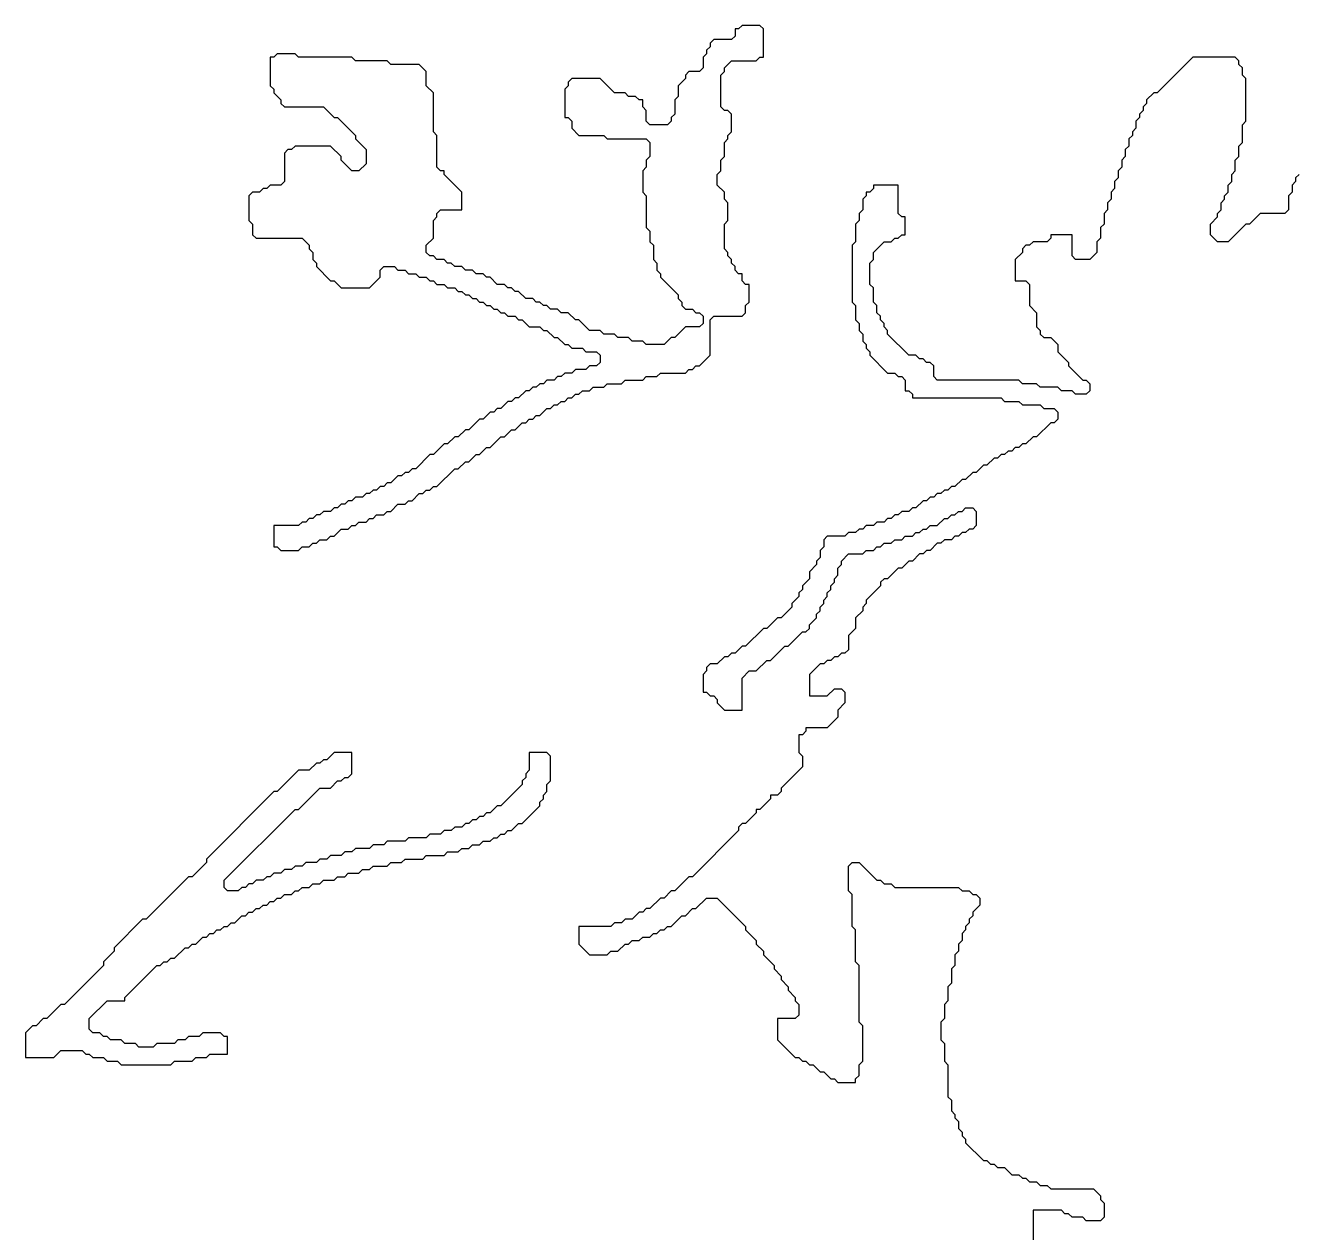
# Model space of a CAD drawing. Header units: metres. Extents: x 0 to 100, y 0 to 127.
# Drawn here: x 74.92 to 83.88, y 12.39 to 20.9 of the extents above; entities that cross this region are included whole.
import ezdxf

# ---------------------------------------------------------------- set-up
doc = ezdxf.new("R2010")
doc.units = ezdxf.units.M

msp = doc.modelspace()

# ---------------------------------------------------------------- linework, layer by layer
for points in [[(79.975, 20.9), (79.95, 20.875), (79.925, 20.875), (79.925, 20.825), (79.9, 20.8), (79.775, 20.8), (79.75, 20.775), (79.75, 20.75), (79.725, 20.725), (79.725, 20.7), (79.7, 20.675), (79.7, 20.6), (79.675, 20.575), (79.6, 20.575), (79.575, 20.55), (79.575, 20.525), (79.525, 20.475), (79.525, 20.4), (79.5, 20.375), (79.5, 20.275), (79.475, 20.25), (79.475, 20.225), (79.45, 20.2), (79.325, 20.2), (79.3, 20.225), (79.3, 20.3), (79.275, 20.325), (79.275, 20.375), (79.25, 20.375), (79.225, 20.4), (79.175, 20.4), (79.15, 20.425), (79.075, 20.425), (78.975, 20.525), (78.775, 20.525), (78.75, 20.5), (78.75, 20.475), (78.725, 20.45), (78.725, 20.25), (78.75, 20.25), (78.775, 20.225), (78.775, 20.175), (78.825, 20.125), (79, 20.125), (79.025, 20.1), (79.3, 20.1), (79.325, 20.075), (79.325, 19.975), (79.3, 19.95), (79.3, 19.9), (79.275, 19.875), (79.275, 19.725), (79.3, 19.7), (79.3, 19.475), (79.325, 19.45), (79.325, 19.375), (79.35, 19.35), (79.35, 19.25), (79.375, 19.225), (79.375, 19.175), (79.4, 19.15), (79.4, 19.125), (79.525, 19), (79.525, 18.975), (79.55, 18.95), (79.55, 18.925), (79.575, 18.9), (79.625, 18.9), (79.65, 18.875), (79.675, 18.875), (79.7, 18.85), (79.7, 18.8), (79.675, 18.775), (79.575, 18.775), (79.5, 18.7), (79.475, 18.7), (79.425, 18.65), (79.3, 18.65), (79.275, 18.675), (79.2, 18.675), (79.175, 18.7), (79.1, 18.7), (79.075, 18.725), (79, 18.725), (78.975, 18.75), (78.9, 18.75), (78.825, 18.825), (78.8, 18.825), (78.75, 18.875), (78.7, 18.875), (78.675, 18.9), (78.625, 18.9), (78.6, 18.925), (78.575, 18.925), (78.55, 18.95), (78.525, 18.95), (78.5, 18.975), (78.45, 18.975), (78.4, 19.025), (78.375, 19.025), (78.35, 19.05), (78.325, 19.05), (78.3, 19.075), (78.25, 19.075), (78.2, 19.125), (78.175, 19.125), (78.15, 19.15), (78.1, 19.15), (78.075, 19.175), (78.025, 19.175), (78, 19.2), (77.95, 19.2), (77.925, 19.225), (77.9, 19.225), (77.875, 19.25), (77.825, 19.25), (77.8, 19.275), (77.775, 19.275), (77.75, 19.3), (77.75, 19.35), (77.8, 19.4), (77.8, 19.525), (77.825, 19.55), (77.825, 19.575), (77.85, 19.6), (78, 19.6), (78, 19.725), (77.875, 19.85), (77.875, 19.875), (77.85, 19.875), (77.825, 19.9), (77.825, 20.125), (77.8, 20.15), (77.8, 20.425), (77.75, 20.475), (77.75, 20.575), (77.7, 20.625), (77.5, 20.625), (77.475, 20.65), (77.25, 20.65), (77.225, 20.675), (76.85, 20.675), (76.825, 20.7), (76.7, 20.7), (76.675, 20.675), (76.65, 20.675), (76.65, 20.475), (76.675, 20.45), (76.675, 20.425), (76.725, 20.375), (76.725, 20.35), (76.75, 20.325), (77.025, 20.325), (77.1, 20.25), (77.125, 20.25), (77.25, 20.125), (77.25, 20.1), (77.325, 20.025), (77.325, 19.925), (77.275, 19.875), (77.225, 19.875), (77.15, 19.95), (77.15, 19.975), (77.075, 20.05), (76.825, 20.05), (76.8, 20.025), (76.775, 20.025), (76.75, 20), (76.75, 19.8), (76.725, 19.775), (76.65, 19.775), (76.625, 19.75), (76.6, 19.75), (76.575, 19.725), (76.525, 19.725), (76.5, 19.7), (76.5, 19.525), (76.525, 19.5), (76.525, 19.425), (76.55, 19.4), (76.875, 19.4), (76.925, 19.35), (76.925, 19.325), (76.95, 19.3), (76.95, 19.25), (76.975, 19.225), (76.975, 19.2), (77.075, 19.1), (77.1, 19.1), (77.15, 19.05), (77.35, 19.05), (77.425, 19.125), (77.425, 19.175), (77.45, 19.2), (77.525, 19.2), (77.55, 19.175), (77.6, 19.175), (77.625, 19.15), (77.675, 19.15), (77.7, 19.125), (77.75, 19.125), (77.775, 19.1), (77.8, 19.1), (77.825, 19.075), (77.875, 19.075), (77.9, 19.05), (77.95, 19.05), (77.975, 19.025), (78, 19.025), (78.025, 19), (78.05, 19), (78.075, 18.975), (78.1, 18.975), (78.125, 18.95), (78.15, 18.95), (78.175, 18.925), (78.2, 18.925), (78.225, 18.9), (78.25, 18.9), (78.275, 18.875), (78.3, 18.875), (78.325, 18.85), (78.375, 18.85), (78.4, 18.825), (78.425, 18.825), (78.475, 18.775), (78.55, 18.775), (78.575, 18.75), (78.6, 18.75), (78.65, 18.7), (78.675, 18.7), (78.725, 18.65), (78.75, 18.65), (78.775, 18.625), (78.85, 18.625), (78.875, 18.6), (78.95, 18.6), (78.975, 18.575), (78.975, 18.525), (78.95, 18.5), (78.9, 18.5), (78.875, 18.475), (78.8, 18.475), (78.775, 18.45), (78.725, 18.45), (78.7, 18.425), (78.675, 18.425), (78.65, 18.4), (78.6, 18.4), (78.575, 18.375), (78.55, 18.375), (78.525, 18.35), (78.5, 18.35), (78.475, 18.325), (78.45, 18.325), (78.4, 18.275), (78.375, 18.275), (78.35, 18.25), (78.325, 18.25), (78.275, 18.2), (78.25, 18.2), (78.225, 18.175), (78.2, 18.175), (78.15, 18.125), (78.125, 18.125), (78.05, 18.05), (78.025, 18.05), (77.975, 18), (77.95, 18), (77.9, 17.95), (77.875, 17.95), (77.8, 17.875), (77.775, 17.875), (77.675, 17.775), (77.65, 17.775), (77.625, 17.75), (77.6, 17.75), (77.575, 17.725), (77.55, 17.725), (77.5, 17.675), (77.475, 17.675), (77.45, 17.65), (77.425, 17.65), (77.4, 17.625), (77.375, 17.625), (77.35, 17.6), (77.325, 17.6), (77.3, 17.575), (77.25, 17.575), (77.225, 17.55), (77.2, 17.55), (77.175, 17.525), (77.15, 17.525), (77.125, 17.5), (77.1, 17.5), (77.075, 17.475), (77.025, 17.475), (77, 17.45), (76.975, 17.45), (76.95, 17.425), (76.925, 17.425), (76.9, 17.4), (76.875, 17.4), (76.85, 17.375), (76.675, 17.375), (76.675, 17.225), (76.7, 17.225), (76.725, 17.2), (76.85, 17.2), (76.875, 17.225), (76.925, 17.225), (76.95, 17.25), (76.975, 17.25), (77, 17.275), (77.05, 17.275), (77.075, 17.3), (77.1, 17.3), (77.15, 17.35), (77.2, 17.35), (77.225, 17.375), (77.25, 17.375), (77.275, 17.4), (77.325, 17.4), (77.35, 17.425), (77.375, 17.425), (77.4, 17.45), (77.45, 17.45), (77.475, 17.475), (77.5, 17.475), (77.55, 17.525), (77.6, 17.525), (77.625, 17.55), (77.65, 17.55), (77.7, 17.6), (77.725, 17.6), (77.75, 17.625), (77.775, 17.625), (77.8, 17.65), (77.825, 17.65), (77.95, 17.775), (77.975, 17.775), (78.025, 17.825), (78.05, 17.825), (78.1, 17.875), (78.125, 17.875), (78.175, 17.925), (78.2, 17.925), (78.275, 18), (78.3, 18), (78.35, 18.05), (78.375, 18.05), (78.425, 18.1), (78.45, 18.1), (78.475, 18.125), (78.5, 18.125), (78.525, 18.15), (78.55, 18.15), (78.6, 18.2), (78.625, 18.2), (78.65, 18.225), (78.675, 18.225), (78.7, 18.25), (78.725, 18.25), (78.75, 18.275), (78.775, 18.275), (78.8, 18.3), (78.825, 18.3), (78.85, 18.325), (78.9, 18.325), (78.925, 18.35), (79, 18.35), (79.025, 18.375), (79.125, 18.375), (79.15, 18.4), (79.275, 18.4), (79.3, 18.425), (79.375, 18.425), (79.4, 18.45), (79.575, 18.45), (79.6, 18.475), (79.625, 18.475), (79.65, 18.5), (79.675, 18.5), (79.75, 18.575), (79.75, 18.825), (79.775, 18.85), (79.975, 18.85), (80, 18.875), (80, 18.925), (80.025, 18.95), (80.025, 19.075), (80, 19.075), (79.975, 19.1), (79.975, 19.15), (79.95, 19.15), (79.925, 19.175), (79.925, 19.2), (79.9, 19.225), (79.9, 19.25), (79.875, 19.275), (79.875, 19.3), (79.85, 19.325), (79.85, 19.5), (79.875, 19.525), (79.875, 19.65), (79.85, 19.675), (79.85, 19.725), (79.8, 19.775), (79.8, 19.85), (79.825, 19.875), (79.825, 19.95), (79.85, 19.975), (79.85, 20.075), (79.875, 20.1), (79.875, 20.125), (79.9, 20.15), (79.9, 20.275), (79.875, 20.3), (79.85, 20.3), (79.825, 20.325), (79.825, 20.55), (79.85, 20.575), (79.85, 20.6), (79.9, 20.65), (80.075, 20.65), (80.1, 20.675), (80.125, 20.675), (80.125, 20.875), (80.1, 20.9)], [(77.1, 15.775), (77.05, 15.725), (77.025, 15.725), (77, 15.7), (76.975, 15.7), (76.925, 15.65), (76.85, 15.65), (76.7, 15.5), (76.675, 15.5), (76.2, 15.025), (76.2, 15), (76.1, 14.9), (76.075, 14.9), (75.775, 14.6), (75.75, 14.6), (75.55, 14.4), (75.55, 14.375), (75.475, 14.3), (75.475, 14.275), (75.2, 14), (75.175, 14), (75.075, 13.9), (75.05, 13.9), (75, 13.85), (74.975, 13.85), (74.925, 13.8), (74.925, 13.625), (75.125, 13.625), (75.175, 13.675), (75.325, 13.675), (75.35, 13.65), (75.375, 13.65), (75.4, 13.625), (75.475, 13.625), (75.5, 13.6), (75.575, 13.6), (75.6, 13.575), (75.95, 13.575), (75.975, 13.6), (76.1, 13.6), (76.125, 13.625), (76.2, 13.625), (76.225, 13.65), (76.35, 13.65), (76.35, 13.775), (76.325, 13.775), (76.3, 13.8), (76.175, 13.8), (76.15, 13.775), (76.075, 13.775), (76.05, 13.75), (76, 13.75), (75.975, 13.725), (75.85, 13.725), (75.825, 13.7), (75.725, 13.7), (75.7, 13.725), (75.625, 13.725), (75.6, 13.75), (75.525, 13.75), (75.5, 13.775), (75.475, 13.775), (75.45, 13.8), (75.4, 13.8), (75.375, 13.825), (75.375, 13.9), (75.5, 14.025), (75.625, 14.025), (75.625, 14.05), (75.85, 14.275), (75.875, 14.275), (75.9, 14.3), (75.925, 14.3), (75.95, 14.325), (75.975, 14.325), (76.05, 14.4), (76.075, 14.4), (76.1, 14.425), (76.125, 14.425), (76.175, 14.475), (76.2, 14.475), (76.225, 14.5), (76.25, 14.5), (76.275, 14.525), (76.3, 14.525), (76.325, 14.55), (76.35, 14.55), (76.375, 14.575), (76.4, 14.575), (76.45, 14.625), (76.475, 14.625), (76.5, 14.65), (76.525, 14.65), (76.55, 14.675), (76.575, 14.675), (76.6, 14.7), (76.625, 14.7), (76.65, 14.725), (76.675, 14.725), (76.7, 14.75), (76.725, 14.75), (76.75, 14.775), (76.8, 14.775), (76.825, 14.8), (76.85, 14.8), (76.875, 14.825), (76.925, 14.825), (76.95, 14.85), (77, 14.85), (77.025, 14.875), (77.1, 14.875), (77.125, 14.9), (77.175, 14.9), (77.2, 14.925), (77.275, 14.925), (77.3, 14.95), (77.35, 14.95), (77.375, 14.975), (77.475, 14.975), (77.5, 15), (77.575, 15), (77.6, 15.025), (77.725, 15.025), (77.75, 15.05), (77.875, 15.05), (77.9, 15.075), (77.975, 15.075), (78, 15.1), (78.05, 15.1), (78.075, 15.125), (78.125, 15.125), (78.15, 15.15), (78.2, 15.15), (78.225, 15.175), (78.25, 15.175), (78.275, 15.2), (78.3, 15.2), (78.325, 15.225), (78.35, 15.225), (78.4, 15.275), (78.425, 15.275), (78.55, 15.4), (78.55, 15.425), (78.575, 15.45), (78.575, 15.475), (78.6, 15.5), (78.6, 15.55), (78.625, 15.575), (78.625, 15.75), (78.6, 15.775), (78.475, 15.775), (78.475, 15.65), (78.45, 15.625), (78.45, 15.6), (78.425, 15.575), (78.425, 15.55), (78.275, 15.4), (78.25, 15.4), (78.2, 15.35), (78.175, 15.35), (78.15, 15.325), (78.125, 15.325), (78.1, 15.3), (78.075, 15.3), (78.05, 15.275), (78.025, 15.275), (78, 15.25), (77.95, 15.25), (77.925, 15.225), (77.875, 15.225), (77.85, 15.2), (77.775, 15.2), (77.75, 15.175), (77.625, 15.175), (77.6, 15.15), (77.475, 15.15), (77.45, 15.125), (77.375, 15.125), (77.35, 15.1), (77.25, 15.1), (77.225, 15.075), (77.175, 15.075), (77.15, 15.05), (77.075, 15.05), (77.05, 15.025), (77, 15.025), (76.975, 15), (76.9, 15), (76.875, 14.975), (76.825, 14.975), (76.8, 14.95), (76.75, 14.95), (76.725, 14.925), (76.675, 14.925), (76.65, 14.9), (76.625, 14.9), (76.6, 14.875), (76.55, 14.875), (76.525, 14.85), (76.5, 14.85), (76.475, 14.825), (76.45, 14.825), (76.425, 14.8), (76.35, 14.8), (76.325, 14.825), (76.325, 14.875), (76.825, 15.375), (76.85, 15.375), (77, 15.525), (77.075, 15.525), (77.125, 15.575), (77.15, 15.575), (77.175, 15.6), (77.2, 15.6), (77.225, 15.625), (77.225, 15.775)]]:
    msp.add_lwpolyline(points, close=True)
msp.add_lwpolyline([(83.9, 19.85), (83.875, 19.825), (83.875, 19.8), (83.85, 19.775), (83.85, 19.725), (83.825, 19.7), (83.825, 19.6), (83.8, 19.575), (83.625, 19.575), (83.55, 19.5), (83.525, 19.5), (83.4, 19.375), (83.325, 19.375), (83.275, 19.425), (83.275, 19.5), (83.325, 19.55), (83.325, 19.575), (83.35, 19.6), (83.35, 19.65), (83.375, 19.675), (83.375, 19.7), (83.4, 19.725), (83.4, 19.775), (83.425, 19.8), (83.425, 19.85), (83.45, 19.875), (83.45, 19.95), (83.475, 19.975), (83.475, 20.05), (83.5, 20.075), (83.5, 20.2), (83.525, 20.225), (83.525, 20.525), (83.5, 20.55), (83.5, 20.6), (83.475, 20.625), (83.475, 20.65), (83.45, 20.675), (83.15, 20.675), (82.9, 20.425), (82.875, 20.425), (82.825, 20.375), (82.825, 20.35), (82.8, 20.325), (82.8, 20.3), (82.775, 20.275), (82.775, 20.25), (82.75, 20.225), (82.75, 20.175), (82.725, 20.15), (82.725, 20.125), (82.7, 20.1), (82.7, 20.05), (82.675, 20.025), (82.675, 19.975), (82.65, 19.95), (82.65, 19.9), (82.625, 19.875), (82.625, 19.825), (82.6, 19.8), (82.6, 19.75), (82.575, 19.725), (82.575, 19.675), (82.55, 19.65), (82.55, 19.6), (82.525, 19.575), (82.525, 19.5), (82.5, 19.475), (82.5, 19.4), (82.475, 19.375), (82.475, 19.3), (82.425, 19.25), (82.325, 19.25), (82.3, 19.275), (82.3, 19.425), (82.15, 19.425), (82.15, 19.4), (82.125, 19.375), (82.025, 19.375), (82, 19.35), (81.975, 19.35), (81.95, 19.325), (81.95, 19.3), (81.9, 19.25), (81.9, 19.1), (81.975, 19.1), (82, 19.075), (82, 18.925), (82.05, 18.875), (82.05, 18.775), (82.075, 18.75), (82.075, 18.725), (82.1, 18.7), (82.15, 18.7), (82.2, 18.65), (82.2, 18.6), (82.275, 18.525), (82.275, 18.5), (82.375, 18.4), (82.4, 18.4), (82.425, 18.375), (82.425, 18.325), (82.4, 18.3), (82.325, 18.3), (82.3, 18.325), (82.225, 18.325), (82.2, 18.35), (82.075, 18.35), (82.05, 18.375), (81.95, 18.375), (81.925, 18.4), (81.35, 18.4), (81.325, 18.425), (81.325, 18.5), (81.3, 18.525), (81.275, 18.525), (81.25, 18.55), (81.225, 18.55), (81.2, 18.575), (81.15, 18.575), (81, 18.725), (81, 18.75), (80.975, 18.775), (80.975, 18.8), (80.95, 18.825), (80.95, 18.85), (80.925, 18.875), (80.925, 18.925), (80.9, 18.95), (80.9, 19.05), (80.875, 19.075), (80.875, 19.225), (80.9, 19.25), (80.9, 19.3), (80.975, 19.375), (81.025, 19.375), (81.05, 19.4), (81.075, 19.4), (81.1, 19.425), (81.125, 19.425), (81.125, 19.55), (81.1, 19.55), (81.075, 19.575), (81.075, 19.775), (80.9, 19.775), (80.9, 19.75), (80.875, 19.725), (80.85, 19.725), (80.85, 19.7), (80.825, 19.675), (80.825, 19.6), (80.8, 19.575), (80.8, 19.525), (80.775, 19.5), (80.775, 19.375), (80.75, 19.35), (80.75, 18.95), (80.775, 18.925), (80.775, 18.825), (80.8, 18.8), (80.8, 18.75), (80.825, 18.725), (80.825, 18.675), (80.85, 18.65), (80.85, 18.625), (80.875, 18.6), (80.875, 18.575), (81, 18.45), (81.05, 18.45), (81.075, 18.425), (81.1, 18.425), (81.125, 18.4), (81.125, 18.325), (81.15, 18.325), (81.175, 18.3), (81.175, 18.275), (81.8, 18.275), (81.825, 18.25), (81.925, 18.25), (81.95, 18.225), (82.075, 18.225), (82.1, 18.2), (82.175, 18.2), (82.2, 18.175), (82.2, 18.125), (82.175, 18.1), (82.15, 18.1), (82.05, 18), (82.025, 18), (81.975, 17.95), (81.95, 17.95), (81.925, 17.925), (81.9, 17.925), (81.875, 17.9), (81.85, 17.9), (81.825, 17.875), (81.8, 17.875), (81.775, 17.85), (81.75, 17.85), (81.7, 17.8), (81.675, 17.8), (81.625, 17.75), (81.6, 17.75), (81.55, 17.7), (81.525, 17.7), (81.475, 17.65), (81.45, 17.65), (81.425, 17.625), (81.4, 17.625), (81.375, 17.6), (81.35, 17.6), (81.325, 17.575), (81.3, 17.575), (81.275, 17.55), (81.25, 17.55), (81.2, 17.5), (81.175, 17.5), (81.15, 17.475), (81.1, 17.475), (81.075, 17.45), (81.05, 17.45), (81.025, 17.425), (81, 17.425), (80.975, 17.4), (80.925, 17.4), (80.9, 17.375), (80.85, 17.375), (80.825, 17.35), (80.8, 17.35), (80.775, 17.325), (80.725, 17.325), (80.7, 17.3), (80.575, 17.3), (80.55, 17.275), (80.55, 17.225), (80.525, 17.2), (80.525, 17.15), (80.5, 17.125), (80.5, 17.1), (80.45, 17.05), (80.45, 17), (80.4, 16.95), (80.4, 16.925), (80.375, 16.9), (80.375, 16.875), (80.325, 16.825), (80.325, 16.8), (80.25, 16.725), (80.225, 16.725), (80.15, 16.65), (80.125, 16.65), (80, 16.525), (79.975, 16.525), (79.925, 16.475), (79.9, 16.475), (79.875, 16.45), (79.85, 16.45), (79.8, 16.4), (79.75, 16.4), (79.725, 16.375), (79.725, 16.35), (79.7, 16.325), (79.7, 16.2), (79.725, 16.2), (79.75, 16.175), (79.775, 16.175), (79.8, 16.15), (79.8, 16.125), (79.85, 16.075), (79.975, 16.075), (79.975, 16.3), (80.025, 16.35), (80.075, 16.35), (80.15, 16.425), (80.175, 16.425), (80.275, 16.525), (80.3, 16.525), (80.4, 16.625), (80.425, 16.625), (80.45, 16.65), (80.45, 16.675), (80.5, 16.725), (80.5, 16.75), (80.525, 16.775), (80.525, 16.8), (80.55, 16.825), (80.55, 16.85), (80.575, 16.875), (80.575, 16.9), (80.6, 16.925), (80.6, 16.95), (80.625, 16.975), (80.625, 17), (80.65, 17.025), (80.65, 17.075), (80.675, 17.1), (80.675, 17.125), (80.725, 17.175), (80.825, 17.175), (80.85, 17.2), (80.9, 17.2), (80.925, 17.225), (80.95, 17.225), (80.975, 17.25), (81.025, 17.25), (81.05, 17.275), (81.1, 17.275), (81.125, 17.3), (81.175, 17.3), (81.2, 17.325), (81.225, 17.325), (81.25, 17.35), (81.275, 17.35), (81.3, 17.375), (81.35, 17.375), (81.4, 17.425), (81.425, 17.425), (81.45, 17.45), (81.475, 17.45), (81.5, 17.475), (81.525, 17.475), (81.55, 17.5), (81.6, 17.5), (81.625, 17.475), (81.625, 17.375), (81.6, 17.35), (81.575, 17.35), (81.55, 17.325), (81.525, 17.325), (81.5, 17.3), (81.475, 17.3), (81.45, 17.275), (81.4, 17.275), (81.375, 17.25), (81.35, 17.25), (81.3, 17.2), (81.275, 17.2), (81.25, 17.175), (81.225, 17.175), (81.175, 17.125), (81.15, 17.125), (81.1, 17.075), (81.075, 17.075), (81, 17), (80.975, 17), (80.95, 16.975), (80.95, 16.95), (80.85, 16.85), (80.85, 16.825), (80.825, 16.8), (80.825, 16.775), (80.775, 16.725), (80.775, 16.65), (80.725, 16.6), (80.725, 16.5), (80.7, 16.475), (80.675, 16.475), (80.65, 16.45), (80.625, 16.45), (80.6, 16.425), (80.575, 16.425), (80.55, 16.4), (80.525, 16.4), (80.45, 16.325), (80.45, 16.175), (80.575, 16.175), (80.625, 16.225), (80.675, 16.225), (80.7, 16.2), (80.7, 16.125), (80.65, 16.075), (80.65, 16.025), (80.575, 15.95), (80.425, 15.95), (80.425, 15.925), (80.4, 15.9), (80.375, 15.9), (80.375, 15.775), (80.4, 15.75), (80.4, 15.675), (80.25, 15.525), (80.25, 15.5), (80.225, 15.475), (80.175, 15.475), (80.175, 15.45), (80.1, 15.375), (80.075, 15.375), (80.075, 15.35), (80, 15.275), (79.975, 15.275), (79.95, 15.25), (79.95, 15.225), (79.625, 14.9), (79.6, 14.9), (79.5, 14.8), (79.475, 14.8), (79.425, 14.75), (79.4, 14.75), (79.325, 14.675), (79.3, 14.675), (79.275, 14.65), (79.25, 14.65), (79.2, 14.6), (79.15, 14.6), (79.125, 14.575), (79.075, 14.575), (79.05, 14.55), (78.825, 14.55), (78.825, 14.425), (78.9, 14.35), (79.025, 14.35), (79.05, 14.375), (79.1, 14.375), (79.15, 14.425), (79.175, 14.425), (79.2, 14.45), (79.25, 14.45), (79.275, 14.475), (79.325, 14.475), (79.35, 14.5), (79.375, 14.5), (79.4, 14.525), (79.425, 14.525), (79.45, 14.55), (79.475, 14.55), (79.55, 14.625), (79.575, 14.625), (79.625, 14.675), (79.65, 14.675), (79.725, 14.75), (79.8, 14.75), (80, 14.55), (80, 14.525), (80.075, 14.45), (80.075, 14.425), (80.125, 14.375), (80.125, 14.35), (80.2, 14.275), (80.2, 14.25), (80.25, 14.2), (80.25, 14.175), (80.3, 14.125), (80.3, 14.1), (80.35, 14.05), (80.35, 14.025), (80.375, 14), (80.375, 13.925), (80.35, 13.9), (80.225, 13.9), (80.225, 13.75), (80.35, 13.625), (80.375, 13.625), (80.4, 13.6), (80.425, 13.6), (80.45, 13.575), (80.475, 13.575), (80.525, 13.525), (80.55, 13.525), (80.6, 13.475), (80.625, 13.475), (80.65, 13.45), (80.775, 13.45), (80.775, 13.475), (80.8, 13.5), (80.8, 13.575), (80.825, 13.6), (80.825, 13.85), (80.8, 13.875), (80.8, 14.275), (80.775, 14.3), (80.775, 14.525), (80.75, 14.55), (80.75, 14.775), (80.725, 14.8), (80.725, 14.975), (80.75, 15), (80.8, 15), (80.925, 14.875), (80.95, 14.875), (80.975, 14.85), (81.025, 14.85), (81.05, 14.825), (81.5, 14.825), (81.525, 14.8), (81.575, 14.8), (81.6, 14.775), (81.625, 14.775), (81.65, 14.75), (81.65, 14.7), (81.6, 14.65), (81.6, 14.625), (81.575, 14.6), (81.575, 14.575), (81.55, 14.55), (81.55, 14.525), (81.525, 14.5), (81.525, 14.45), (81.5, 14.425), (81.5, 14.375), (81.475, 14.35), (81.475, 14.275), (81.45, 14.25), (81.45, 14.15), (81.425, 14.125), (81.425, 14.025), (81.4, 14), (81.4, 13.9), (81.375, 13.875), (81.375, 13.75), (81.4, 13.725), (81.4, 13.6), (81.425, 13.575), (81.425, 13.35), (81.45, 13.325), (81.45, 13.25), (81.475, 13.225), (81.475, 13.2), (81.5, 13.175), (81.5, 13.125), (81.525, 13.1), (81.525, 13.075), (81.55, 13.05), (81.55, 13.025), (81.675, 12.9), (81.7, 12.9), (81.725, 12.875), (81.75, 12.875), (81.775, 12.85), (81.825, 12.85), (81.875, 12.8), (81.925, 12.8), (81.95, 12.775), (81.975, 12.775), (82, 12.75), (82.05, 12.75), (82.075, 12.725), (82.125, 12.725), (82.15, 12.7), (82.45, 12.7), (82.5, 12.65), (82.5, 12.625), (82.525, 12.6), (82.525, 12.5), (82.5, 12.475), (82.4, 12.475), (82.375, 12.5), (82.3, 12.5), (82.275, 12.525), (82.25, 12.525), (82.225, 12.55), (82.025, 12.55), (82.025, 12.25)])

doc.saveas('drawing.dxf')
